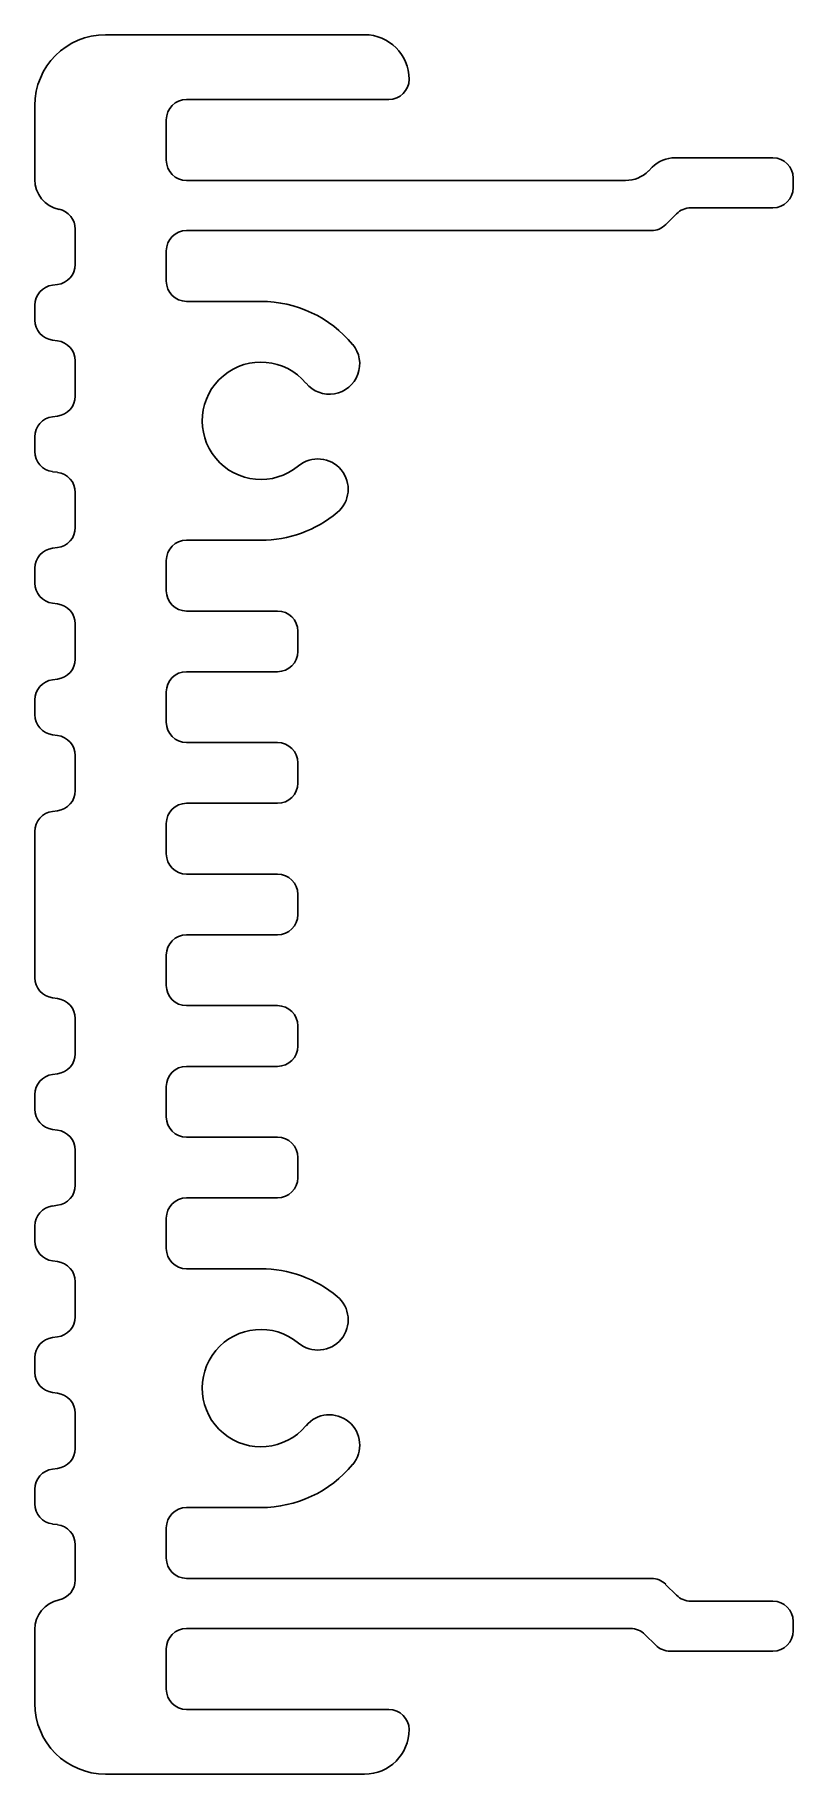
# Model space of a CAD drawing. Extents: x 16.23 to 16.98, y 14.17 to 15.89.
import ezdxf

# ---------------------------------------------------------------- set-up
doc = ezdxf.new("R2010")
doc.units = 0
doc.header["$MEASUREMENT"] = 0
doc.layers.get('0').update_dxf_attribs({"linetype": 'CONTINUOUS'})

msp = doc.modelspace()

# ---------------------------------------------------------------- linework, layer by layer
at = {"color": 7, "linetype": 'CONTINUOUS'}
for p, q in [((16.5604, 15.8883), (16.3044, 15.8883)), ((16.2344, 15.8183), (16.2344, 15.7451)), ((16.3844, 15.8243), (16.5844, 15.8243)), ((16.3644, 15.7643), (16.3644, 15.8043)), ((16.9641, 15.7667), (16.8674, 15.7667)), ((16.8447, 15.7573), (16.8411, 15.7536)), ((16.9841, 15.7372), (16.9841, 15.7467)), ((16.8184, 15.7443), (16.3844, 15.7443)), ((16.8829, 15.7172), (16.9641, 15.7172)), ((16.2744, 15.6962), (16.2744, 15.6613)), ((16.3844, 15.6948), (16.8439, 15.6948)), ((16.858, 15.7006), (16.8687, 15.7113)), ((16.3644, 15.6448), (16.3644, 15.6748)), ((16.257, 15.6415), (16.2518, 15.6408)), ((16.2344, 15.621), (16.2344, 15.6064)), ((16.4579, 15.6248), (16.3844, 15.6248)), ((16.2518, 15.5865), (16.257, 15.5859)), ((16.2744, 15.566), (16.2744, 15.5313)), ((16.257, 15.5115), (16.2518, 15.5108)), ((16.2344, 15.491), (16.2344, 15.4764)), ((16.2518, 15.4565), (16.257, 15.4559)), ((16.2744, 15.436), (16.2744, 15.4013)), ((16.3844, 15.3888), (16.4579, 15.3888)), ((16.257, 15.3815), (16.2518, 15.3808)), ((16.3644, 15.3388), (16.3644, 15.3688)), ((16.2344, 15.361), (16.2344, 15.3464)), ((16.2518, 15.3265), (16.257, 15.3259)), ((16.4744, 15.3188), (16.3844, 15.3188)), ((16.2744, 15.306), (16.2744, 15.2713)), ((16.4944, 15.2788), (16.4944, 15.2988)), ((16.257, 15.2515), (16.2518, 15.2508)), ((16.3844, 15.2588), (16.4744, 15.2588)), ((16.2344, 15.231), (16.2344, 15.2164)), ((16.3644, 15.2088), (16.3644, 15.2388)), ((16.2518, 15.1965), (16.257, 15.1959)), ((16.4744, 15.1888), (16.3844, 15.1888)), ((16.2744, 15.176), (16.2744, 15.1413)), ((16.4944, 15.1488), (16.4944, 15.1688)), ((16.3844, 15.1288), (16.4744, 15.1288)), ((16.257, 15.1215), (16.2518, 15.1208)), ((16.2344, 15.101), (16.2344, 14.9564)), ((16.3644, 15.0788), (16.3644, 15.1088)), ((16.4744, 15.0588), (16.3844, 15.0588)), ((16.4944, 15.0188), (16.4944, 15.0388)), ((16.3844, 14.9988), (16.4744, 14.9988)), ((16.3644, 14.9488), (16.3644, 14.9788)), ((16.2518, 14.9365), (16.257, 14.9359)), ((16.4744, 14.9288), (16.3844, 14.9288)), ((16.2744, 14.916), (16.2744, 14.8813)), ((16.4944, 14.8888), (16.4944, 14.9088)), ((16.257, 14.8615), (16.2518, 14.8608)), ((16.3844, 14.8688), (16.4744, 14.8688)), ((16.2344, 14.841), (16.2344, 14.8264)), ((16.3644, 14.8188), (16.3644, 14.8488)), ((16.2518, 14.8065), (16.257, 14.8059)), ((16.2744, 14.786), (16.2744, 14.7513)), ((16.4744, 14.7988), (16.3844, 14.7988)), ((16.4944, 14.7588), (16.4944, 14.7788)), ((16.3844, 14.7388), (16.4744, 14.7388)), ((16.257, 14.7315), (16.2518, 14.7308)), ((16.3644, 14.6888), (16.3644, 14.7188)), ((16.2344, 14.711), (16.2344, 14.6964)), ((16.2518, 14.6765), (16.257, 14.6759)), ((16.4579, 14.6688), (16.3844, 14.6688)), ((16.2744, 14.656), (16.2744, 14.6213)), ((16.257, 14.6015), (16.2518, 14.6008)), ((16.2344, 14.581), (16.2344, 14.5664)), ((16.2518, 14.5465), (16.257, 14.5459)), ((16.2744, 14.526), (16.2744, 14.4913)), ((16.257, 14.4715), (16.2518, 14.4708)), ((16.2344, 14.451), (16.2344, 14.4364)), ((16.3844, 14.4328), (16.4579, 14.4328)), ((16.2518, 14.4165), (16.257, 14.4159)), ((16.3644, 14.3828), (16.3644, 14.4128)), ((16.2744, 14.396), (16.2744, 14.3612)), ((16.8439, 14.3628), (16.3844, 14.3628)), ((16.8687, 14.3462), (16.858, 14.3569)), ((16.9641, 14.3403), (16.8829, 14.3403)), ((16.9841, 14.3109), (16.9841, 14.3203)), ((16.2344, 14.3122), (16.2344, 14.2393)), ((16.3844, 14.3133), (16.8234, 14.3133)), ((16.8375, 14.3074), (16.8482, 14.2967)), ((16.3644, 14.2533), (16.3644, 14.2933)), ((16.8624, 14.2909), (16.9641, 14.2909)), ((16.5844, 14.2333), (16.3844, 14.2333)), ((16.3044, 14.1693), (16.5604, 14.1693))]:
    msp.add_line(p, q, dxfattribs=at)
for centre, radius, start, end in [((16.3044, 15.8183), 0.07, 90, 180), ((16.5604, 15.8443), 0.044, 0, 90), ((16.5844, 15.8443), 0.02, 270, 0), ((16.3844, 15.8043), 0.02, 90, 180), ((16.3844, 15.7643), 0.02, 180, 270), ((16.8674, 15.7347), 0.032, 90, 135), ((16.9641, 15.7467), 0.02, 0, 90), ((16.8184, 15.7763), 0.032, 270, 315), ((16.2644, 15.7451), 0.03, 180, 258.463), ((16.9641, 15.7372), 0.02, 270, 0), ((16.2544, 15.6962), 0.02, 0, 78.463), ((16.8829, 15.6972), 0.02, 90, 135), ((16.3844, 15.6748), 0.02, 90, 180), ((16.8439, 15.7148), 0.02, 270, 315), ((16.2544, 15.6613), 0.02, 277.4764, 0), ((16.3844, 15.6448), 0.02, 180, 270), ((16.2544, 15.621), 0.02, 97.4764, 180), ((16.4579, 15.5068), 0.118, 39.7543, 90), ((16.2544, 15.6064), 0.02, 180, 262.5236), ((16.2544, 15.566), 0.02, 0, 82.5236), ((16.5256, 15.5631), 0.03, 219.7543, 39.7543), ((16.4579, 15.5068), 0.058, 39.7543, 309.7543), ((16.2544, 15.5313), 0.02, 277.4764, 0), ((16.2544, 15.491), 0.02, 97.4764, 180), ((16.2544, 15.4764), 0.02, 180, 262.5236), ((16.2544, 15.436), 0.02, 0, 82.5236), ((16.5142, 15.4391), 0.03, 309.7543, 129.7543), ((16.4579, 15.5068), 0.118, 270.0024, 309.7543), ((16.2544, 15.4013), 0.02, 277.4764, 0), ((16.3844, 15.3688), 0.02, 90.0024, 180), ((16.2544, 15.361), 0.02, 97.4764, 180), ((16.2544, 15.3464), 0.02, 180, 262.5236), ((16.3844, 15.3388), 0.02, 180, 270), ((16.2544, 15.306), 0.02, 0, 82.5236), ((16.4744, 15.2988), 0.02, 0, 90), ((16.2544, 15.2713), 0.02, 277.4764, 0), ((16.4744, 15.2788), 0.02, 270, 0), ((16.2544, 15.231), 0.02, 97.4764, 180), ((16.3844, 15.2388), 0.02, 90, 180), ((16.2544, 15.2164), 0.02, 180, 262.5236), ((16.3844, 15.2088), 0.02, 180, 270), ((16.2544, 15.176), 0.02, 0, 82.5236), ((16.4744, 15.1688), 0.02, 0, 90), ((16.4744, 15.1488), 0.02, 270, 0), ((16.2544, 15.1413), 0.02, 277.4764, 0), ((16.3844, 15.1088), 0.02, 90, 180), ((16.2544, 15.101), 0.02, 97.4764, 180), ((16.3844, 15.0788), 0.02, 180, 270), ((16.4744, 15.0388), 0.02, 0, 90), ((16.4744, 15.0188), 0.02, 270, 0), ((16.3844, 14.9788), 0.02, 90, 180), ((16.2544, 14.9564), 0.02, 180, 262.5236), ((16.3844, 14.9488), 0.02, 180, 270), ((16.2544, 14.916), 0.02, 0, 82.5236), ((16.4744, 14.9088), 0.02, 0, 90), ((16.4744, 14.8888), 0.02, 270, 0), ((16.2544, 14.8813), 0.02, 277.4764, 0), ((16.2544, 14.841), 0.02, 97.4764, 180), ((16.3844, 14.8488), 0.02, 90, 180), ((16.2544, 14.8264), 0.02, 180, 262.5236), ((16.3844, 14.8188), 0.02, 180, 270), ((16.2544, 14.786), 0.02, 0, 82.5236), ((16.4744, 14.7788), 0.02, 0, 90), ((16.2544, 14.7513), 0.02, 277.4764, 0), ((16.4744, 14.7588), 0.02, 270, 0), ((16.3844, 14.7188), 0.02, 90, 180), ((16.2544, 14.711), 0.02, 97.4764, 180), ((16.2544, 14.6964), 0.02, 180, 262.5236), ((16.3844, 14.6888), 0.02, 180, 269.9976), ((16.2544, 14.656), 0.02, 0, 82.5236), ((16.4579, 14.5508), 0.118, 50.2457, 89.9976), ((16.5142, 14.6184), 0.03, 230.2457, 50.2457), ((16.2544, 14.6213), 0.02, 277.4764, 0), ((16.2544, 14.581), 0.02, 97.4764, 180), ((16.4579, 14.5508), 0.058, 50.2457, 320.2457), ((16.2544, 14.5664), 0.02, 180, 262.5236), ((16.2544, 14.526), 0.02, 0, 82.5236), ((16.5256, 14.4945), 0.03, 320.2457, 140.2457), ((16.2544, 14.4913), 0.02, 277.4764, 0), ((16.4579, 14.5508), 0.118, 270, 320.2457), ((16.2544, 14.451), 0.02, 97.4764, 180), ((16.2544, 14.4364), 0.02, 180, 262.5236), ((16.3844, 14.4128), 0.02, 90, 180), ((16.2544, 14.396), 0.02, 0, 82.5236), ((16.3844, 14.3828), 0.02, 180, 270), ((16.2544, 14.3612), 0.02, 281.537, 0), ((16.8439, 14.3428), 0.02, 45, 90), ((16.2644, 14.3122), 0.03, 101.537, 180), ((16.8829, 14.3603), 0.02, 225, 270), ((16.9641, 14.3203), 0.02, 0, 90), ((16.3844, 14.2933), 0.02, 90, 180), ((16.8234, 14.2933), 0.02, 45, 90), ((16.9641, 14.3109), 0.02, 270, 0), ((16.8624, 14.3109), 0.02, 225, 270), ((16.3844, 14.2533), 0.02, 180, 270), ((16.3044, 14.2393), 0.07, 180, 270), ((16.5844, 14.2133), 0.02, 0, 90), ((16.5604, 14.2133), 0.044, 270, 0)]:
    msp.add_arc(centre, radius, start, end, dxfattribs=at)

doc.saveas('drawing.dxf')
